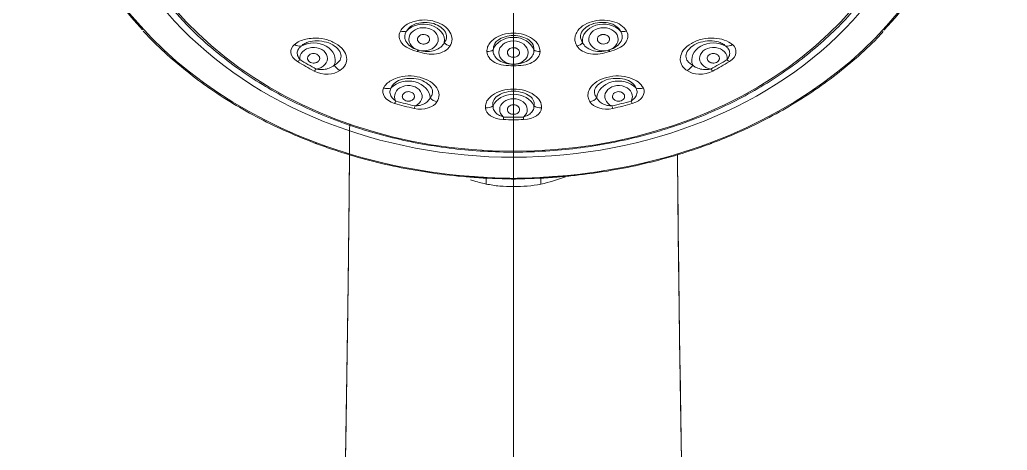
# Model space of a CAD drawing. Extents: x 0 to 1128, y 0 to 827.
# Drawn here: x 430.7 to 512, y 467.6 to 503.1 of the extents above; entities that cross this region are included whole.
import ezdxf

# ---------------------------------------------------------------- set-up
doc = ezdxf.new("R2010")
doc.units = 0
doc.header["$LTSCALE"] = 3
doc.header["$MEASUREMENT"] = 0
doc.linetypes.add('CENTER2', pattern=[28.575, 19.05, -3.175, 3.175, -3.175])
doc.layers.add('1', color=7, linetype='CONTINUOUS')
doc.layers.add('Cneter', color=1, linetype='CENTER2', lineweight=13)

msp = doc.modelspace()

# ---------------------------------------------------------------- linework, layer by layer
at = {"layer": '1', "color": 7, "linetype": 'Continuous', "lineweight": 18}
for p, q in [((455.152, 492.986), (455.151, 492.985)), ((487.555, 492.985), (487.553, 492.986)), ((471.353, 489.999), (471.353, 490.06)), ((471.353, 490.035), (471.353, 489.376))]:
    msp.add_line(p, q, dxfattribs=at)
at = {"layer": '1', "color": 7, "linetype": 'Continuous', "lineweight": 13}
for centre, major_axis, ratio, start_param, end_param in [((471.353, 519.884), (37.699, 0), 0.790155, 5.156583, 10.55138), ((471.353, 519.075), (-34.52, 0), 0.790155, 0, 0.629497), ((471.353, 519.075), (-34.52, 0), 0.790155, 2.51406, 3.141593), ((463.947, 501.409), (-1.723, 0), 0.790155, 3.016187, 5.669392), ((463.947, 501.524), (1.209, 0), 0.790155, 4.358175, 10.61059), ((478.758, 501.409), (-1.723, 0), 0.790155, 3.755386, 6.408591), ((478.758, 501.524), (1.209, 0), 0.790155, 5.097374, 11.349788), ((462.118, 502.803), (0.697, -0.393), 0.730817, 4.998751, 5.695614), ((480.587, 502.803), (0.697, 0.393), 0.730817, 3.729164, 4.426027), ((453.508, 501.849), (0.645, -0.764), 0.716961, 5.188181, 5.86621), ((454.895, 499.954), (1.136, 0), 0.790155, 4.901912, 9.549414), ((454.895, 499.811), (-1.779, 0), 0.790155, 2.845971, 5.32217), ((466.167, 501.564), (0.676, -0.428), 0.72265, 4.385315, 5.082178), ((471.353, 500.315), (-1.723, 0), 0.790155, 3.385786, 6.038992), ((471.353, 500.43), (1.209, 0), 0.790155, 4.727775, 10.980189), ((476.538, 501.564), (0.676, 0.428), 0.72265, 4.3426, 5.039463), ((487.811, 499.811), (-1.779, 0), 0.790155, 4.102608, 6.578807), ((487.811, 499.954), (1.136, 0), 0.790155, 6.158549, 10.806051), ((489.197, 501.849), (0.645, 0.764), 0.716961, 3.558568, 4.236597), ((471.353, 516.642), (21.895, 0), 0.790155, 4.341933, 4.343647), ((471.353, 516.628), (21.709, 0), 0.790155, 4.341933, 4.343647), ((469.182, 501.118), (0.8, 0.023), 0.767163, 4.667088, 5.363952), ((473.523, 501.118), (0.8, -0.023), 0.767163, 4.060826, 4.75769), ((471.353, 516.628), (21.709, 0), 0.790155, 5.081131, 5.082845), ((471.353, 516.642), (21.895, 0), 0.790155, 5.081131, 5.082845), ((471.353, 517.883), (-29.098, 0), 0.790155, 0.91368, 0.971275), ((471.353, 517.853), (28.789, 0), 0.790155, 4.055273, 4.112868), ((457.211, 499.723), (0.575, -0.818), 0.690785, 4.621421, 5.29945), ((471.353, 516.628), (21.709, 0), 0.790155, 4.711532, 4.713246), ((471.353, 516.642), (21.895, 0), 0.790155, 4.711532, 4.713246), ((485.494, 499.723), (0.575, 0.818), 0.690785, 4.125328, 4.803357), ((471.353, 517.853), (28.789, 0), 0.790155, 5.31191, 5.369505), ((471.353, 517.883), (-29.098, 0), 0.790155, 2.170317, 2.227912), ((462.7, 496.668), (-1.779, 0), 0.790155, 3.16013, 5.636329), ((462.7, 496.812), (1.136, 0), 0.790155, 5.216071, 9.863573), ((480.005, 496.668), (-1.779, 0), 0.790155, 3.788449, 6.264648), ((480.005, 496.812), (1.136, 0), 0.790155, 5.84439, 10.491892), ((460.768, 498.291), (0.903, -0.429), 0.793988, 4.955273, 5.633302), ((471.353, 495.585), (-1.779, 0), 0.790155, 3.474289, 5.950489), ((481.937, 498.291), (0.903, 0.429), 0.793988, 3.791476, 4.469505), ((471.353, 517.883), (-29.098, 0), 0.790155, 1.22784, 1.285435), ((471.353, 517.853), (28.789, 0), 0.790155, 4.369432, 4.427027), ((465.121, 497.173), (0.85, -0.528), 0.780226, 4.414727, 5.092756), ((469.064, 496.68), (0.998, 0.063), 0.815788, 4.636524, 5.314553), ((471.353, 495.729), (1.136, 0), 0.790155, 5.530231, 10.177733), ((473.641, 496.68), (0.998, -0.063), 0.815788, 4.110225, 4.788254), ((477.584, 497.173), (0.85, 0.528), 0.780226, 4.332022, 5.010051), ((471.353, 517.853), (28.789, 0), 0.790155, 4.997751, 5.055346), ((471.353, 517.883), (-29.098, 0), 0.790155, 1.856158, 1.913753), ((471.353, 517.883), (-29.098, 0), 0.790155, 1.541999, 1.599594), ((471.353, 517.853), (28.789, 0), 0.790155, 4.683592, 4.741186), ((471.353, 519.885), (37.703, 0), 0.790155, 4.268195, 4.615639), ((471.353, 519.885), (37.703, 0), 0.790155, 4.809139, 5.156583), ((467.73, 490.671), (0.038, 0.499), 0.059206, 3.108412, 3.643374), ((468.892, 490.584), (-0.035, -0.499), 0.073615, 6.279502, 6.784509), ((468.649, 488.42), (0.377, 1.964), 0.136214, 5.374418, 5.748618), ((474.056, 488.42), (-0.377, 1.964), 0.136214, 0.534568, 0.908768), ((473.813, 490.584), (0.035, -0.499), 0.073615, 5.781862, 6.286869), ((474.975, 490.671), (0.038, -0.499), 0.059206, 5.781404, 6.31666)]:
    msp.add_ellipse(centre, major_axis=major_axis, ratio=ratio, start_param=start_param, end_param=end_param, dxfattribs=at)
msp.add_ellipse((471.353, 518.862), major_axis=(33.622, 0), ratio=0.790155, dxfattribs=at)
at = {"layer": '1', "color": 7, "linetype": 'Continuous', "lineweight": 18}
for centre, major_axis, ratio, start_param, end_param in [((471.353, 520.166), (-37.999, 0), 0.790155, 5.627397, 6.920378), ((471.353, 520.166), (-37.999, 0), 0.790155, 2.502798, 3.799488), ((471.353, 519.075), (-34.52, 0), 0.790155, 0.629497, 2.51406), ((463.493, 501.129), (0.235, 0.765), 0.221897, 3.851939, 4.086354), ((463.528, 501.118), (-0.234, -0.765), 0.220918, 0.710031, 0.944446), ((479.177, 501.118), (-0.234, 0.765), 0.220918, 2.197146, 2.431561), ((479.212, 501.129), (0.235, -0.765), 0.221897, 5.338424, 5.572839), ((453.767, 500.455), (-0.521, -0.854), 0.374386, 0.706149, 1.020037), ((471.334, 499.965), (0.001, 0.8), 0.000525, 3.81824, 4.052655), ((471.371, 499.965), (0.001, -0.8), 0.000525, 5.372123, 5.606538), ((488.938, 500.455), (-0.521, 0.854), 0.374386, 2.121555, 2.435444), ((455.109, 499.686), (0.475, 0.88), 0.345831, 3.8289, 4.142788), ((487.597, 499.686), (0.475, -0.88), 0.345831, 5.28199, 5.595878), ((461.672, 497.043), (-0.272, -0.962), 0.206104, 0.625999, 0.939888), ((463.248, 496.638), (0.226, 0.974), 0.172536, 3.75865, 4.072539), ((479.457, 496.638), (0.226, -0.974), 0.172536, 5.352239, 5.666127), ((481.033, 497.043), (-0.272, 0.962), 0.206104, 2.201705, 2.515593), ((470.524, 495.728), (-0.023, -1), 0.017648, 0.597374, 0.911263), ((472.182, 495.728), (-0.023, 1), 0.017648, 2.23033, 2.544218), ((455.236, 493.408), (-0.176, -0.468), 0.263385, 6.189898, 6.831434), ((455.238, 493.41), (0.176, 0.468), 0.263385, 3.141918, 3.689886), ((487.467, 493.41), (-0.176, 0.468), 0.263385, 2.593299, 3.141268), ((487.469, 493.408), (-0.176, 0.468), 0.263385, 2.593344, 3.141249)]:
    msp.add_ellipse(centre, major_axis=major_axis, ratio=ratio, start_param=start_param, end_param=end_param, dxfattribs=at)
for points, knots in [([(443.508, 503.776), (443.787, 503.444), (444.566, 502.566), (445.982, 501.221), (447.75, 499.757), (449.655, 498.405), (451.683, 497.17), (453.822, 496.059), (456.061, 495.079), (458.386, 494.235), (460.785, 493.533), (463.243, 492.975), (465.747, 492.566), (468.283, 492.307), (470.836, 492.2), (473.393, 492.246), (475.937, 492.443), (478.456, 492.792), (480.935, 493.29), (483.36, 493.935), (485.717, 494.722), (487.993, 495.648), (490.175, 496.708), (492.25, 497.894), (494.207, 499.202), (496.037, 500.622), (497.715, 502.153), (498.869, 503.328), (499.418, 504.011), (499.506, 504.124)], [0, 0, 0, 0, 0.02283, 0.061557, 0.100301, 0.139057, 0.177824, 0.216598, 0.255377, 0.29416, 0.332945, 0.371732, 0.410519, 0.449308, 0.488097, 0.526887, 0.565678, 0.60447, 0.643263, 0.682058, 0.720853, 0.759649, 0.798445, 0.83724, 0.876031, 0.914818, 0.953596, 0.992363, 1, 1, 1, 1]), ([(440.869, 502.203), (441.151, 501.888), (441.98, 501.005), (443.491, 499.639), (445.398, 498.118), (447.44, 496.712), (449.603, 495.424), (451.876, 494.261), (453.717, 493.46), (454.794, 493.043), (455.062, 492.942)], [0, 0, 0, 0, 0.078639, 0.224104, 0.369616, 0.515166, 0.660747, 0.806349, 0.951968, 1, 1, 1, 1]), ([(463.48, 501.665), (463.474, 501.653), (463.464, 501.628), (463.449, 501.576), (463.444, 501.508), (463.459, 501.428), (463.505, 501.327), (463.61, 501.217), (463.794, 501.136), (463.97, 501.123), (464.105, 501.146), (464.2, 501.18), (464.283, 501.228), (464.351, 501.287), (464.39, 501.338), (464.41, 501.374), (464.421, 501.398), (464.447, 501.466), (464.454, 501.582), (464.402, 501.7), (464.331, 501.781), (464.264, 501.833), (464.186, 501.873), (464.071, 501.912), (463.913, 501.928), (463.727, 501.889), (463.598, 501.814), (463.53, 501.744), (463.499, 501.7), (463.486, 501.677), (463.48, 501.665)], [0, 0, 0, 0, 0.015625, 0.03125, 0.0625, 0.09375, 0.125, 0.1875, 0.25, 0.3125, 0.34375, 0.375, 0.40625, 0.4375, 0.46875, 0.476562, 0.484375, 0.5, 0.5625, 0.625, 0.65625, 0.6875, 0.71875, 0.75, 0.8125, 0.875, 0.9375, 0.96875, 0.984375, 1, 1, 1, 1]), ([(478.293, 501.379), (478.299, 501.367), (478.312, 501.343), (478.346, 501.297), (478.399, 501.245), (478.479, 501.193), (478.599, 501.142), (478.77, 501.118), (478.975, 501.155), (479.117, 501.239), (479.197, 501.329), (479.238, 501.404), (479.259, 501.484), (479.259, 501.564), (479.244, 501.622), (479.228, 501.659), (479.216, 501.683), (479.177, 501.747), (479.083, 501.836), (478.944, 501.897), (478.822, 501.918), (478.729, 501.921), (478.637, 501.91), (478.519, 501.877), (478.389, 501.804), (478.284, 501.677), (478.252, 501.552), (478.262, 501.465), (478.277, 501.416), (478.287, 501.391), (478.293, 501.379)], [0, 0, 0, 0, 0.015625, 0.03125, 0.0625, 0.09375, 0.125, 0.1875, 0.25, 0.3125, 0.34375, 0.375, 0.40625, 0.4375, 0.46875, 0.476562, 0.484375, 0.5, 0.5625, 0.625, 0.65625, 0.6875, 0.71875, 0.75, 0.8125, 0.875, 0.9375, 0.96875, 0.984375, 1, 1, 1, 1]), ([(487.643, 492.942), (488.073, 493.104), (489.305, 493.59), (491.289, 494.482), (493.542, 495.67), (495.682, 496.984), (497.701, 498.413), (499.579, 499.958), (500.944, 501.216), (501.64, 501.979), (501.804, 502.164)], [0, 0, 0, 0, 0.077128, 0.223235, 0.369366, 0.515489, 0.6616, 0.807691, 0.953754, 1, 1, 1, 1]), ([(453.876, 500.963), (453.809, 500.905), (453.643, 500.762), (453.525, 500.46), (453.567, 500.122), (453.708, 499.925), (453.767, 499.843)], [0, 0, 0, 0, 0.200427, 0.49953, 0.790892, 1, 1, 1, 1]), ([(488.938, 499.843), (488.997, 499.925), (489.138, 500.122), (489.18, 500.46), (489.062, 500.762), (488.895, 500.906), (488.829, 500.963)], [0, 0, 0, 0, 0.208279, 0.500324, 0.801781, 1, 1, 1, 1]), ([(454.49, 500.186), (454.485, 500.181), (454.475, 500.169), (454.457, 500.146), (454.429, 500.103), (454.402, 500.038), (454.391, 499.955), (454.405, 499.846), (454.476, 499.717), (454.636, 499.602), (454.809, 499.558), (454.952, 499.559), (455.055, 499.577), (455.15, 499.611), (455.219, 499.652), (455.261, 499.685), (455.282, 499.705), (455.295, 499.718), (455.305, 499.728), (455.314, 499.739), (455.329, 499.758), (455.371, 499.82), (455.398, 499.906), (455.393, 500.004), (455.367, 500.098), (455.295, 500.204), (455.158, 500.301), (454.982, 500.352), (454.794, 500.351), (454.647, 500.304), (454.552, 500.245), (454.511, 500.208), (454.492, 500.189), (454.49, 500.186)], [0, 0, 0, 0, 0.007812, 0.015625, 0.03125, 0.0625, 0.09375, 0.125, 0.1875, 0.25, 0.3125, 0.34375, 0.375, 0.40625, 0.4375, 0.453125, 0.460938, 0.46875, 0.472656, 0.476562, 0.484375, 0.5, 0.5625, 0.59375, 0.625, 0.6875, 0.75, 0.8125, 0.875, 0.9375, 0.96875, 0.996094, 1, 1, 1, 1]), ([(470.853, 500.428), (470.853, 500.415), (470.854, 500.389), (470.865, 500.336), (470.891, 500.272), (470.941, 500.201), (471.03, 500.12), (471.178, 500.048), (471.387, 500.024), (471.557, 500.062), (471.673, 500.123), (471.745, 500.181), (471.801, 500.25), (471.838, 500.325), (471.85, 500.383), (471.853, 500.422), (471.852, 500.448), (471.846, 500.519), (471.799, 500.629), (471.696, 500.725), (471.593, 500.779), (471.507, 500.808), (471.416, 500.824), (471.291, 500.828), (471.137, 500.797), (470.98, 500.708), (470.894, 500.601), (470.863, 500.517), (470.854, 500.467), (470.853, 500.441), (470.853, 500.428)], [0, 0, 0, 0, 0.015625, 0.03125, 0.0625, 0.09375, 0.125, 0.1875, 0.25, 0.3125, 0.34375, 0.375, 0.40625, 0.4375, 0.46875, 0.476562, 0.484375, 0.5, 0.5625, 0.625, 0.65625, 0.6875, 0.71875, 0.75, 0.8125, 0.875, 0.9375, 0.96875, 0.984375, 1, 1, 1, 1]), ([(487.406, 499.722), (487.411, 499.716), (487.422, 499.705), (487.444, 499.685), (487.487, 499.651), (487.558, 499.61), (487.653, 499.576), (487.79, 499.553), (487.967, 499.567), (488.154, 499.651), (488.261, 499.767), (488.304, 499.875), (488.314, 499.958), (488.302, 500.04), (488.275, 500.105), (488.248, 500.146), (488.231, 500.168), (488.219, 500.182), (488.209, 500.192), (488.199, 500.203), (488.181, 500.22), (488.119, 500.271), (488.024, 500.317), (487.905, 500.344), (487.784, 500.354), (487.633, 500.332), (487.475, 500.259), (487.358, 500.143), (487.302, 500.001), (487.313, 499.876), (487.355, 499.787), (487.386, 499.744), (487.404, 499.724), (487.406, 499.722)], [0, 0, 0, 0, 0.007812, 0.015625, 0.03125, 0.0625, 0.09375, 0.125, 0.1875, 0.25, 0.3125, 0.34375, 0.375, 0.40625, 0.4375, 0.453125, 0.460938, 0.46875, 0.472656, 0.476562, 0.484375, 0.5, 0.5625, 0.59375, 0.625, 0.6875, 0.75, 0.8125, 0.875, 0.9375, 0.96875, 0.996094, 1, 1, 1, 1]), ([(455.109, 499.073), (455.227, 499.053), (455.513, 499.005), (455.976, 499.054), (456.364, 499.2), (456.53, 499.344), (456.596, 499.401)], [0, 0, 0, 0, 0.208279, 0.500324, 0.801781, 1, 1, 1, 1]), ([(486.109, 499.401), (486.176, 499.344), (486.342, 499.2), (486.73, 499.054), (487.192, 499.005), (487.477, 499.053), (487.597, 499.073)], [0, 0, 0, 0, 0.200427, 0.49953, 0.790892, 1, 1, 1, 1]), ([(461.281, 497.515), (461.246, 497.445), (461.158, 497.269), (461.184, 496.956), (461.37, 496.647), (461.583, 496.494), (461.672, 496.43)], [0, 0, 0, 0, 0.200427, 0.49953, 0.790892, 1, 1, 1, 1]), ([(462.224, 496.933), (462.222, 496.927), (462.217, 496.914), (462.209, 496.887), (462.199, 496.84), (462.199, 496.771), (462.221, 496.69), (462.277, 496.589), (462.395, 496.484), (462.592, 496.414), (462.774, 496.414), (462.909, 496.45), (463, 496.492), (463.077, 496.548), (463.127, 496.603), (463.154, 496.645), (463.167, 496.669), (463.174, 496.684), (463.178, 496.697), (463.183, 496.709), (463.19, 496.731), (463.205, 496.801), (463.197, 496.889), (463.155, 496.981), (463.093, 497.064), (462.983, 497.147), (462.815, 497.205), (462.628, 497.212), (462.449, 497.164), (462.328, 497.084), (462.261, 497.005), (462.236, 496.96), (462.226, 496.937), (462.224, 496.933)], [0, 0, 0, 0, 0.007812, 0.015625, 0.03125, 0.0625, 0.09375, 0.125, 0.1875, 0.25, 0.3125, 0.34375, 0.375, 0.40625, 0.4375, 0.453125, 0.460938, 0.46875, 0.472656, 0.476562, 0.484375, 0.5, 0.5625, 0.59375, 0.625, 0.6875, 0.75, 0.8125, 0.875, 0.9375, 0.96875, 0.996094, 1, 1, 1, 1]), ([(479.53, 496.689), (479.532, 496.683), (479.538, 496.67), (479.551, 496.645), (479.579, 496.602), (479.63, 496.546), (479.708, 496.491), (479.828, 496.435), (480.002, 496.405), (480.214, 496.439), (480.361, 496.524), (480.443, 496.616), (480.486, 496.692), (480.506, 496.774), (480.506, 496.841), (480.496, 496.887), (480.489, 496.913), (480.483, 496.929), (480.478, 496.941), (480.472, 496.953), (480.461, 496.974), (480.422, 497.037), (480.35, 497.105), (480.248, 497.16), (480.136, 497.198), (479.985, 497.215), (479.805, 497.184), (479.649, 497.102), (479.54, 496.98), (479.502, 496.859), (479.506, 496.764), (479.519, 496.716), (479.528, 496.692), (479.53, 496.689)], [0, 0, 0, 0, 0.007812, 0.015625, 0.03125, 0.0625, 0.09375, 0.125, 0.1875, 0.25, 0.3125, 0.34375, 0.375, 0.40625, 0.4375, 0.453125, 0.460938, 0.46875, 0.472656, 0.476562, 0.484375, 0.5, 0.5625, 0.59375, 0.625, 0.6875, 0.75, 0.8125, 0.875, 0.9375, 0.96875, 0.996094, 1, 1, 1, 1]), ([(481.033, 496.43), (481.122, 496.494), (481.335, 496.646), (481.521, 496.957), (481.547, 497.27), (481.459, 497.446), (481.425, 497.515)], [0, 0, 0, 0, 0.208279, 0.500324, 0.801781, 1, 1, 1, 1]), ([(463.248, 496.025), (463.369, 496.035), (463.657, 496.059), (464.065, 496.217), (464.357, 496.449), (464.444, 496.625), (464.479, 496.694)], [0, 0, 0, 0, 0.208279, 0.500324, 0.801781, 1, 1, 1, 1]), ([(469.671, 496.044), (469.671, 495.97), (469.671, 495.783), (469.839, 495.494), (470.15, 495.247), (470.413, 495.154), (470.524, 495.115)], [0, 0, 0, 0, 0.200427, 0.49953, 0.790892, 1, 1, 1, 1]), ([(470.853, 495.729), (470.853, 495.722), (470.853, 495.708), (470.856, 495.681), (470.865, 495.633), (470.892, 495.568), (470.944, 495.496), (471.037, 495.414), (471.191, 495.343), (471.405, 495.324), (471.578, 495.368), (471.693, 495.435), (471.763, 495.498), (471.814, 495.57), (471.84, 495.635), (471.849, 495.681), (471.852, 495.707), (471.853, 495.723), (471.852, 495.736), (471.852, 495.749), (471.85, 495.772), (471.837, 495.842), (471.795, 495.924), (471.719, 496.001), (471.628, 496.065), (471.491, 496.117), (471.308, 496.131), (471.127, 496.092), (470.976, 496.003), (470.892, 495.897), (470.859, 495.805), (470.853, 495.756), (470.853, 495.732), (470.853, 495.729)], [0, 0, 0, 0, 0.007812, 0.015625, 0.03125, 0.0625, 0.09375, 0.125, 0.1875, 0.25, 0.3125, 0.34375, 0.375, 0.40625, 0.4375, 0.453125, 0.460938, 0.46875, 0.472656, 0.476562, 0.484375, 0.5, 0.5625, 0.59375, 0.625, 0.6875, 0.75, 0.8125, 0.875, 0.9375, 0.96875, 0.996094, 1, 1, 1, 1]), ([(472.182, 495.115), (472.291, 495.154), (472.555, 495.247), (472.867, 495.495), (473.034, 495.784), (473.034, 495.97), (473.034, 496.044)], [0, 0, 0, 0, 0.208279, 0.500324, 0.801781, 1, 1, 1, 1]), ([(478.227, 496.694), (478.262, 496.624), (478.349, 496.448), (478.641, 496.217), (479.047, 496.059), (479.336, 496.035), (479.457, 496.025)], [0, 0, 0, 0, 0.200427, 0.49953, 0.790892, 1, 1, 1, 1]), ([(457.866, 494.566), (457.857, 493.158), (457.825, 489.192), (457.749, 481.989), (457.598, 471.372), (457.355, 457.849), (457.041, 443.398), (456.754, 431.735), (456.525, 422.935), (456.284, 414.382), (455.932, 402.919), (455.479, 389.628), (455.119, 380.126), (454.949, 375.628)], [0, 0, 0, 0, 0.04114, 0.114398, 0.202128, 0.329324, 0.467621, 0.566225, 0.617062, 0.682316, 0.773565, 0.892831, 1, 1, 1, 1]), ([(455.06, 492.94), (455.49, 492.779), (456.745, 492.33), (458.87, 491.676), (461.455, 491.045), (464.09, 490.562), (466.179, 490.3), (467.383, 490.196), (467.692, 490.173)], [0, 0, 0, 0, 0.108343, 0.313558, 0.518804, 0.724054, 0.929307, 1, 1, 1, 1]), ([(475.014, 490.173), (475.487, 490.209), (476.854, 490.334), (479.101, 490.639), (481.728, 491.15), (484.303, 491.808), (486.264, 492.434), (487.365, 492.835), (487.645, 492.94)], [0, 0, 0, 0, 0.108308, 0.313545, 0.518821, 0.724101, 0.929387, 1, 1, 1, 1]), ([(457.85, 492.025), (457.842, 491.01), (457.822, 488.741), (457.787, 485.327), (457.747, 481.951), (457.707, 478.87), (457.666, 475.95), (457.622, 473.021), (457.575, 470.065), (457.5, 465.628), (457.389, 459.647), (457.235, 452.062), (457.066, 444.458), (456.886, 436.875), (456.699, 429.441), (456.507, 422.238), (456.351, 416.739), (456.231, 412.705), (456.143, 409.787), (456.035, 406.335), (455.907, 402.336), (455.757, 397.821), (455.584, 392.796), (455.388, 387.27), (455.177, 381.488), (455.029, 377.55), (454.955, 375.629)], [0, 0, 0, 0, 0.029961, 0.066537, 0.09853, 0.12594, 0.153106, 0.17966, 0.206525, 0.2337, 0.299572, 0.365841, 0.432218, 0.495649, 0.558948, 0.619591, 0.675719, 0.695502, 0.719435, 0.747804, 0.780603, 0.817823, 0.85867, 0.903758, 0.953076, 1, 1, 1, 1]), ([(487.75, 375.629), (487.667, 377.801), (487.503, 382.148), (487.276, 388.399), (487.075, 394.11), (486.908, 399.01), (486.773, 403.11), (486.66, 406.656), (486.558, 409.927), (486.459, 413.192), (486.317, 418.038), (486.137, 424.448), (485.931, 432.37), (485.741, 440.118), (485.567, 447.661), (485.411, 454.887), (485.276, 461.726), (485.185, 466.826), (485.123, 470.508), (485.081, 473.144), (485.035, 476.229), (484.986, 479.759), (484.937, 483.685), (484.892, 487.832), (484.867, 490.628), (484.856, 492.015)], [0, 0, 0, 0, 0.053068, 0.106225, 0.152842, 0.1929, 0.226384, 0.253585, 0.280159, 0.307049, 0.334253, 0.400178, 0.466478, 0.532857, 0.596297, 0.659604, 0.720253, 0.776356, 0.796087, 0.819949, 0.848258, 0.881011, 0.91821, 0.95907, 1, 1, 1, 1]), ([(484.857, 492.026), (484.906, 485.874), (484.988, 479.435), (485.248, 462.854), (485.458, 452.479), (485.959, 431.057), (486.243, 420.137), (486.928, 397.979), (487.329, 386.79), (487.757, 375.628)], [0, 0, 0, 0, 0.181839, 0.181839, 0.454559, 0.454559, 0.72728, 0.72728, 1, 1, 1, 1]), ([(469.091, 489.587), (468.711, 489.68), (468.282, 489.785), (467.865, 489.917), (467.817, 489.932)], [0, 0, 0, 0, 0.885832, 1, 1, 1, 1]), ([(471.353, 489.376), (471.353, 487.578), (471.353, 483.316), (471.353, 477.653), (471.353, 472.561), (471.353, 468.726), (471.353, 464.894), (471.353, 459.819), (471.353, 453.477), (471.353, 445.589), (471.353, 437.125), (471.353, 430.107), (471.353, 425.049), (471.353, 421.566), (471.353, 417.019), (471.353, 411.383), (471.353, 405.7), (471.353, 400.102), (471.353, 394.723), (471.353, 389.694), (471.353, 385.15), (471.353, 381.219), (471.353, 378.029), (471.353, 376.294), (471.353, 375.59), (471.353, 375.463)], [0, 0, 0, 0, 0.056439, 0.131201, 0.168582, 0.205963, 0.243344, 0.280725, 0.355487, 0.430249, 0.50501, 0.579772, 0.598463, 0.617153, 0.654534, 0.691915, 0.729296, 0.766677, 0.804058, 0.841439, 0.87882, 0.916201, 0.953582, 0.990962, 1, 1, 1, 1])]:
    msp.add_open_spline(points, degree=3, knots=knots, dxfattribs=at)
at = {"layer": '1', "color": 7, "linetype": 'Continuous', "lineweight": 13}
for points, knots in [([(462.039, 502.204), (462.122, 502.324), (462.282, 502.557), (462.685, 502.829), (463.259, 503.046), (464.034, 503.163), (464.925, 503.007), (465.697, 502.652), (466.155, 502.116), (466.371, 501.515), (466.206, 501.143), (466.122, 500.954)], [0, 0, 0, 0, 0.087607, 0.169371, 0.250856, 0.377447, 0.501128, 0.621802, 0.747777, 0.872041, 1, 1, 1, 1]), ([(465.657, 501.239), (465.712, 501.322), (465.886, 501.584), (465.838, 502.209), (465.217, 502.678), (464.345, 502.944), (463.596, 502.941), (462.851, 502.617), (462.658, 502.356), (462.539, 502.193)], [0, 0, 0, 0, 0.080562, 0.253207, 0.499831, 0.500495, 0.747529, 0.843295, 1, 1, 1, 1]), ([(476.583, 500.954), (476.518, 501.08), (476.392, 501.323), (476.396, 501.719), (476.572, 502.166), (476.989, 502.648), (477.762, 503.002), (478.655, 503.156), (479.512, 503.023), (480.269, 502.72), (480.533, 502.377), (480.666, 502.204)], [0, 0, 0, 0, 0.087607, 0.169371, 0.250856, 0.377447, 0.501128, 0.621802, 0.747777, 0.872041, 1, 1, 1, 1]), ([(480.167, 502.193), (480.115, 502.278), (479.954, 502.544), (479.265, 502.943), (478.356, 502.943), (477.484, 502.676), (476.976, 502.288), (476.811, 501.686), (476.958, 501.41), (477.049, 501.239)], [0, 0, 0, 0, 0.080562, 0.253207, 0.499831, 0.500495, 0.747529, 0.843295, 1, 1, 1, 1]), ([(462.039, 502.204), (461.86, 501.887), (461.901, 501.506), (462.303, 501.032), (462.491, 500.891), (462.932, 500.669), (463.178, 500.591), (463.426, 500.515)], [0, 0, 0, 0, 0.5, 0.5, 0.75, 0.75, 1, 1, 1, 1]), ([(463.493, 500.639), (463.245, 500.716), (463.032, 500.822), (462.696, 501.071), (462.574, 501.212), (462.343, 501.647), (462.373, 501.95), (462.539, 502.193)], [0, 0, 0, 0, 0.25, 0.25, 0.5, 0.5, 1, 1, 1, 1]), ([(469.163, 500.505), (469.173, 500.639), (469.191, 500.898), (469.41, 501.261), (469.811, 501.623), (470.451, 501.949), (471.343, 502.057), (472.236, 501.947), (472.941, 501.583), (473.463, 501.091), (473.515, 500.702), (473.542, 500.505)], [0, 0, 0, 0, 0.087607, 0.169371, 0.250856, 0.377447, 0.501128, 0.621802, 0.747777, 0.872041, 1, 1, 1, 1]), ([(473.025, 500.645), (473.027, 500.736), (473.033, 501.025), (472.638, 501.585), (471.818, 501.84), (470.883, 501.84), (470.208, 501.626), (469.721, 501.121), (469.696, 500.827), (469.681, 500.645)], [0, 0, 0, 0, 0.080562, 0.253207, 0.499831, 0.500495, 0.747529, 0.843295, 1, 1, 1, 1]), ([(480.167, 502.193), (480.332, 501.951), (480.361, 501.646), (480.132, 501.214), (480.011, 501.072), (479.675, 500.823), (479.458, 500.716), (479.212, 500.639)], [0, 0, 0, 0, 0.5, 0.5, 0.75, 0.75, 1, 1, 1, 1]), ([(479.279, 500.515), (479.524, 500.59), (479.775, 500.67), (480.216, 500.892), (480.404, 501.033), (480.803, 501.505), (480.844, 501.888), (480.666, 502.204)], [0, 0, 0, 0, 0.25, 0.25, 0.5, 0.5, 1, 1, 1, 1]), ([(453.316, 501.088), (453.45, 501.185), (453.71, 501.374), (454.239, 501.549), (454.934, 501.638), (455.816, 501.584), (456.732, 501.214), (457.424, 500.664), (457.662, 500.023), (457.582, 499.401), (457.237, 499.096), (457.06, 498.939)], [0, 0, 0, 0, 0.087456, 0.169153, 0.25014, 0.377375, 0.499739, 0.622279, 0.749894, 0.871256, 1, 1, 1, 1]), ([(456.596, 499.401), (456.657, 499.432), (456.824, 499.515), (457.066, 499.748), (457.27, 500.262), (456.888, 500.826), (456.064, 501.299), (455.156, 501.475), (454.38, 501.288), (454.039, 501.113), (453.919, 501.003), (453.876, 500.963)], [0, 0, 0, 0, 0.046355, 0.127416, 0.254336, 0.50001, 0.500136, 0.746142, 0.872777, 0.954138, 1, 1, 1, 1]), ([(463.461, 500.505), (463.706, 500.43), (463.959, 500.355), (464.487, 500.281), (464.758, 500.281), (465.51, 500.401), (465.926, 500.644), (466.122, 500.954)], [0, 0, 0, 0, 0.25, 0.25, 0.5, 0.5, 1, 1, 1, 1]), ([(465.657, 501.239), (465.543, 500.981), (465.275, 500.749), (464.71, 500.559), (464.494, 500.522), (464.027, 500.518), (463.775, 500.554), (463.528, 500.628)], [0, 0, 0, 0, 0.5, 0.5, 0.75, 0.75, 1, 1, 1, 1]), ([(476.583, 500.954), (476.78, 500.643), (477.193, 500.401), (477.949, 500.281), (478.221, 500.281), (478.748, 500.356), (478.997, 500.429), (479.244, 500.505)], [0, 0, 0, 0, 0.5, 0.5, 0.75, 0.75, 1, 1, 1, 1]), ([(479.177, 500.628), (478.928, 500.553), (478.68, 500.518), (478.213, 500.521), (477.997, 500.559), (477.429, 500.749), (477.163, 500.98), (477.049, 501.239)], [0, 0, 0, 0, 0.25, 0.25, 0.5, 0.5, 1, 1, 1, 1]), ([(485.646, 498.939), (485.52, 499.041), (485.278, 499.24), (485.096, 499.614), (485.066, 500.085), (485.279, 500.66), (485.964, 501.209), (486.882, 501.583), (487.867, 501.644), (488.779, 501.499), (489.181, 501.228), (489.389, 501.088)], [0, 0, 0, 0, 0.087456, 0.169153, 0.25014, 0.377375, 0.499739, 0.622279, 0.749894, 0.871256, 1, 1, 1, 1]), ([(488.829, 500.963), (488.785, 501.003), (488.665, 501.113), (488.323, 501.289), (487.548, 501.475), (486.64, 501.298), (485.816, 500.825), (485.435, 500.261), (485.64, 499.747), (485.882, 499.515), (486.049, 499.431), (486.109, 499.401)], [0, 0, 0, 0, 0.046355, 0.127416, 0.254336, 0.50001, 0.500136, 0.746142, 0.872777, 0.954138, 1, 1, 1, 1]), ([(469.163, 500.505), (469.173, 500.163), (469.416, 499.824), (470.037, 499.501), (470.284, 499.424), (470.803, 499.344), (471.068, 499.342), (471.334, 499.342)], [0, 0, 0, 0, 0.5, 0.5, 0.75, 0.75, 1, 1, 1, 1]), ([(471.334, 499.475), (471.067, 499.477), (470.82, 499.515), (470.389, 499.65), (470.208, 499.747), (469.78, 500.084), (469.653, 500.373), (469.681, 500.645)], [0, 0, 0, 0, 0.25, 0.25, 0.5, 0.5, 1, 1, 1, 1]), ([(473.025, 500.645), (473.052, 500.374), (472.924, 500.083), (472.499, 499.747), (472.317, 499.651), (471.887, 499.515), (471.636, 499.477), (471.371, 499.475)], [0, 0, 0, 0, 0.5, 0.5, 0.75, 0.75, 1, 1, 1, 1]), ([(471.371, 499.342), (471.634, 499.342), (471.904, 499.345), (472.424, 499.425), (472.67, 499.501), (473.287, 499.824), (473.532, 500.164), (473.542, 500.505)], [0, 0, 0, 0, 0.25, 0.25, 0.5, 0.5, 1, 1, 1, 1]), ([(460.654, 497.492), (460.728, 497.615), (460.869, 497.854), (461.26, 498.144), (461.842, 498.393), (462.661, 498.552), (463.664, 498.422), (464.55, 498.07), (465.073, 497.524), (465.301, 496.92), (465.138, 496.552), (465.054, 496.362)], [0, 0, 0, 0, 0.087456, 0.169153, 0.25014, 0.377375, 0.499739, 0.622279, 0.749894, 0.871256, 1, 1, 1, 1]), ([(477.651, 496.362), (477.588, 496.488), (477.466, 496.732), (477.483, 497.127), (477.683, 497.577), (478.151, 498.066), (479.032, 498.419), (480.037, 498.553), (480.952, 498.376), (481.702, 498.023), (481.932, 497.672), (482.051, 497.492)], [0, 0, 0, 0, 0.087456, 0.169153, 0.25014, 0.377375, 0.499739, 0.622279, 0.749894, 0.871256, 1, 1, 1, 1]), ([(464.479, 496.694), (464.516, 496.737), (464.619, 496.854), (464.714, 497.129), (464.635, 497.659), (464.016, 498.097), (463.047, 498.346), (462.15, 498.296), (461.557, 497.938), (461.346, 497.694), (461.298, 497.563), (461.281, 497.515)], [0, 0, 0, 0, 0.046355, 0.127416, 0.254336, 0.50001, 0.500136, 0.746142, 0.872777, 0.954138, 1, 1, 1, 1]), ([(481.425, 497.515), (481.407, 497.563), (481.359, 497.694), (481.147, 497.939), (480.553, 498.296), (479.657, 498.346), (478.688, 498.097), (478.069, 497.658), (477.992, 497.128), (478.087, 496.854), (478.19, 496.737), (478.227, 496.694)], [0, 0, 0, 0, 0.046355, 0.127416, 0.254336, 0.50001, 0.500136, 0.746142, 0.872777, 0.954138, 1, 1, 1, 1]), ([(469.039, 495.863), (469.045, 495.997), (469.055, 496.254), (469.269, 496.62), (469.681, 496.994), (470.357, 497.34), (471.347, 497.459), (472.342, 497.342), (473.098, 496.956), (473.612, 496.445), (473.648, 496.061), (473.666, 495.863)], [0, 0, 0, 0, 0.087456, 0.169153, 0.25014, 0.377375, 0.499739, 0.622279, 0.749894, 0.871256, 1, 1, 1, 1]), ([(473.034, 496.044), (473.044, 496.093), (473.073, 496.227), (473.011, 496.506), (472.658, 496.982), (471.861, 497.243), (470.842, 497.243), (470.046, 496.981), (469.693, 496.505), (469.632, 496.226), (469.661, 496.093), (469.671, 496.044)], [0, 0, 0, 0, 0.046355, 0.127416, 0.254336, 0.50001, 0.500136, 0.746142, 0.872777, 0.954138, 1, 1, 1, 1]), ([(471.353, 489.376), (470.973, 489.382), (470.211, 489.396), (469.465, 489.523), (469.091, 489.587)], [0, 0, 0, 0, 0.498782, 1, 1, 1, 1])]:
    msp.add_open_spline(points, degree=3, knots=knots, dxfattribs=at)
for points in [[(453.316, 501.088), (452.892, 500.729), (452.895, 500.096), (453.579, 499.679)], [(489.126, 499.679), (489.807, 500.094), (489.815, 500.728), (489.389, 501.088)], [(454.934, 498.901), (455.644, 498.518), (456.586, 498.606), (457.06, 498.939)], [(485.646, 498.939), (486.117, 498.607), (487.058, 498.516), (487.771, 498.901)], [(460.654, 497.492), (460.446, 497.054), (460.755, 496.46), (461.568, 496.23)], [(481.137, 496.23), (481.947, 496.459), (482.26, 497.052), (482.051, 497.492)], [(463.161, 495.821), (463.986, 495.63), (464.79, 495.937), (465.054, 496.362)], [(477.651, 496.362), (477.914, 495.938), (478.715, 495.629), (479.544, 495.821)], [(469.039, 495.863), (469.068, 495.403), (469.651, 494.921), (470.515, 494.901)], [(472.19, 494.901), (473.05, 494.921), (473.637, 495.401), (473.666, 495.863)], [(471.353, 489.376), (472.106, 489.376), (472.875, 489.436), (473.614, 489.587)]]:
    msp.add_open_spline(points, degree=3, dxfattribs=at)
at = {"layer": '1', "color": 7, "linetype": 'Continuous', "lineweight": 18}
for points, degree in [([(467.691, 490.173), (468.857, 490.085)], 1), ([(467.711, 490.233), (468.1, 490.203), (468.489, 490.173), (468.879, 490.145)], 3), ([(468.857, 490.085), (471.353, 489.999)], 1), ([(468.879, 490.145), (469.7, 490.088), (470.527, 490.06), (471.353, 490.06)], 3), ([(471.353, 490.06), (472.178, 490.06), (473.005, 490.088), (473.826, 490.145)], 3), ([(471.353, 489.999), (473.848, 490.085)], 1), ([(473.614, 489.587), (474.302, 489.728), (474.98, 489.933), (475.636, 490.19)], 3), ([(473.826, 490.145), (474.216, 490.173), (474.605, 490.203), (474.995, 490.233)], 3), ([(473.848, 490.085), (475.015, 490.173)], 1)]:
    msp.add_open_spline(points, degree=degree, dxfattribs=at)
at = {"layer": 'Cneter', "lineweight": 5, "ltscale": 0.5}
msp.add_open_spline([(471.353, 547.338), (471.353, 498.071), (471.353, 158.606)], degree=1, knots=[0, 0, 0.907863, 1, 1], dxfattribs=at)

doc.saveas('drawing.dxf')
